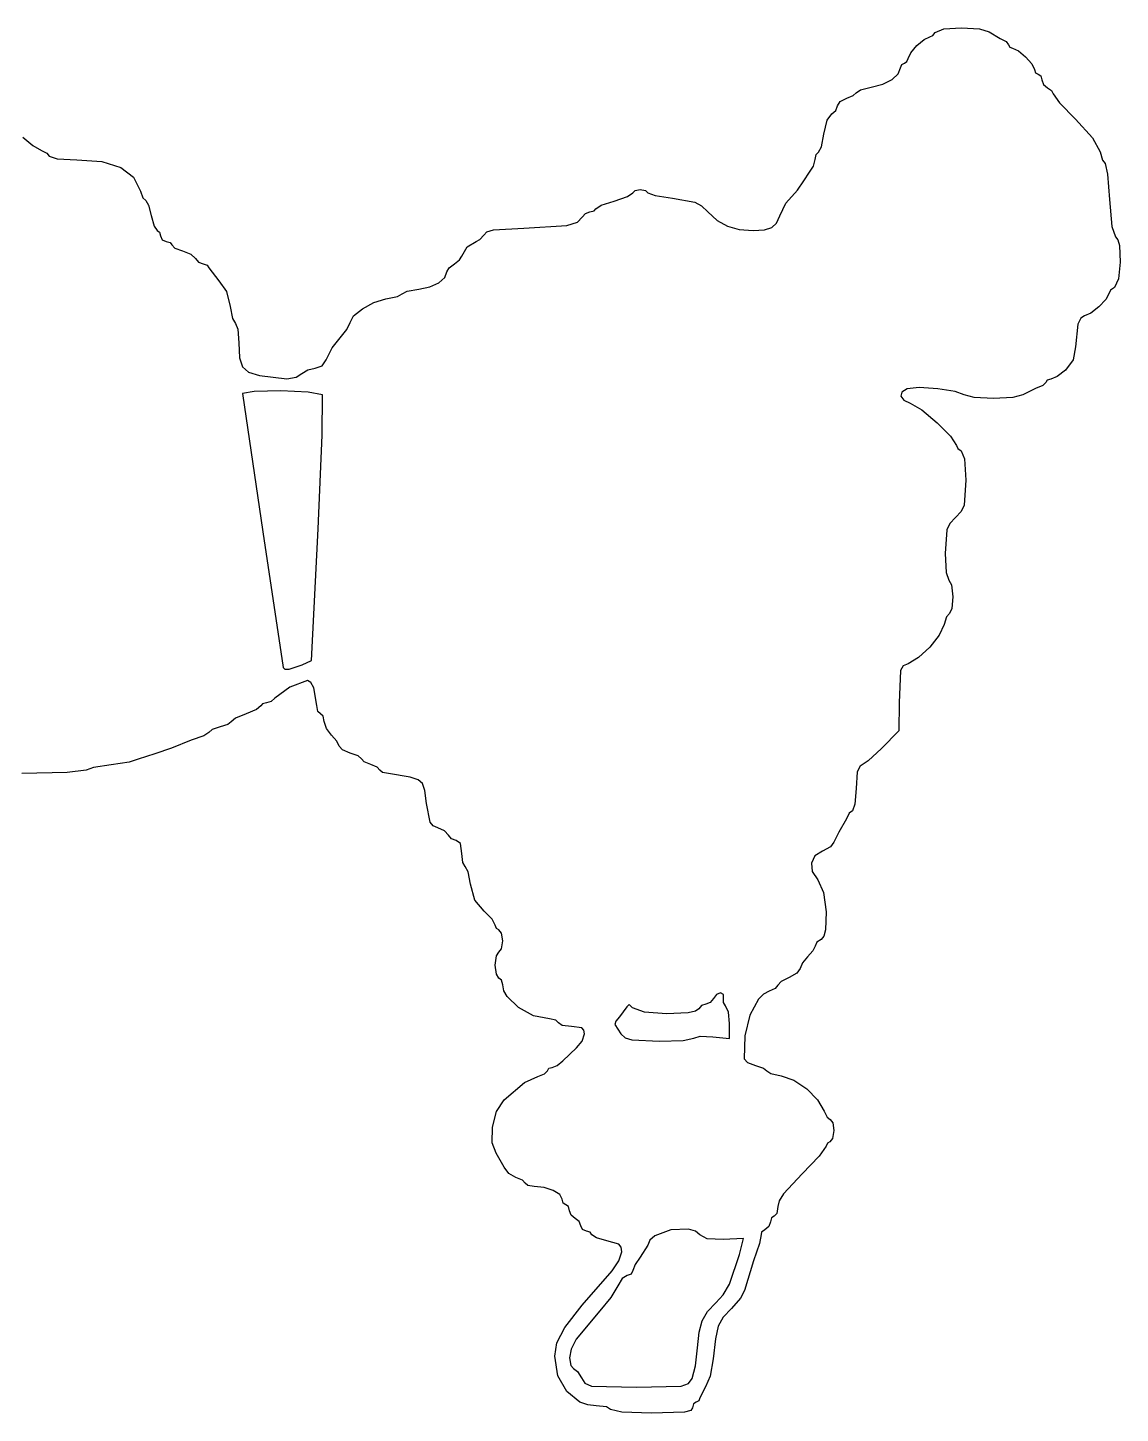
# Model space of a CAD drawing. Header units: metres. Extents: x -8.3 to 8.3, y -6.9 to 7.
# Drawn here: x -0.04 to 8.25, y -6.64 to 3.87 of the extents above; entities that cross this region are included whole.
import ezdxf

# ---------------------------------------------------------------- set-up
doc = ezdxf.new("R2010")
doc.units = ezdxf.units.M

msp = doc.modelspace()

# ---------------------------------------------------------------- linework, layer by layer
at = {"layer": '1', "color": 3}
for p, q in [((6.764637, 3.783272), (6.807608, 3.802748)), ((6.807608, 3.802748), (6.831519, 3.813111)), ((6.831519, 3.813111), (6.848356, 3.838026)), ((6.848356, 3.838026), (6.914827, 3.863705)), ((6.914827, 3.863705), (7.048577, 3.873145)), ((7.048577, 3.873145), (7.184857, 3.865836)), ((7.184857, 3.865836), (7.258915, 3.841266)), ((7.258915, 3.841266), (7.342204, 3.790539)), ((7.342204, 3.790539), (7.387051, 3.768811)), ((6.644192, 3.64047), (6.66413, 3.683465)), ((6.66413, 3.683465), (6.710544, 3.737288)), ((6.710544, 3.737288), (6.764637, 3.783272)), ((7.387051, 3.768811), (7.405704, 3.744401)), ((7.405704, 3.744401), (7.414899, 3.725813)), ((7.414899, 3.725813), (7.437004, 3.718081)), ((7.437004, 3.718081), (7.481112, 3.698776)), ((7.481112, 3.698776), (7.535924, 3.653076)), ((6.58726, 3.569131), (6.59555, 3.594599)), ((6.59555, 3.594599), (6.615482, 3.605192)), ((6.615482, 3.605192), (6.635557, 3.615555)), ((6.635557, 3.615555), (6.644192, 3.64047)), ((7.535924, 3.653076), (7.582717, 3.59931)), ((7.582717, 3.59931), (7.602772, 3.555803)), ((6.45122, 3.44551), (6.521978, 3.480904)), ((6.521978, 3.480904), (6.569735, 3.523701)), ((6.569735, 3.523701), (6.58726, 3.569131)), ((7.602772, 3.555803), (7.611407, 3.530888)), ((7.611407, 3.530888), (7.631482, 3.520526)), ((7.631482, 3.520526), (7.651414, 3.50783)), ((7.651414, 3.50783), (7.659704, 3.477307)), ((7.659704, 3.477307), (7.67214, 3.442011)), ((6.227868, 3.358772), (6.248593, 3.379993)), ((6.248593, 3.379993), (6.282697, 3.401774)), ((6.282697, 3.401774), (6.36469, 3.42229)), ((6.36469, 3.42229), (6.45122, 3.44551)), ((7.67214, 3.442011), (7.702038, 3.417843)), ((7.702038, 3.417843), (7.731936, 3.397511)), ((7.731936, 3.397511), (7.744371, 3.37144)), ((7.744371, 3.37144), (7.794169, 3.302608)), ((6.095224, 3.244365), (6.107482, 3.279213)), ((6.107482, 3.279213), (6.128208, 3.314559)), ((6.128208, 3.314559), (6.178038, 3.339603)), ((6.178038, 3.339603), (6.227868, 3.358772)), ((7.794169, 3.302608), (7.913897, 3.179469)), ((6.005671, 3.066182), (6.030477, 3.17073)), ((6.030477, 3.17073), (6.065751, 3.220518)), ((6.065751, 3.220518), (6.095224, 3.244365)), ((7.913897, 3.179469), (8.044321, 3.036831)), ((5.985489, 2.968491), (6.005671, 3.066182)), ((-0.075598, 3.043107), (0.000872, 2.97958)), ((0.000872, 2.97958), (0.066486, 2.942427)), ((5.962735, 2.927859), (5.985489, 2.968491)), ((8.044321, 3.036831), (8.100869, 2.930424)), ((0.066486, 2.942427), (0.107367, 2.92172)), ((0.107367, 2.92172), (0.124371, 2.897735)), ((0.124371, 2.897735), (0.186158, 2.879146)), ((0.186158, 2.879146), (0.33471, 2.871414)), ((0.33471, 2.871414), (0.526077, 2.856934)), ((0.526077, 2.856934), (0.669179, 2.812871)), ((5.925714, 2.822555), (5.938149, 2.87343)), ((5.938149, 2.87343), (5.945371, 2.91187)), ((5.945371, 2.91187), (5.962735, 2.927859)), ((8.100869, 2.930424), (8.119456, 2.868816)), ((8.119456, 2.868816), (8.139644, 2.843192)), ((8.139644, 2.843192), (8.158218, 2.762903)), ((0.669179, 2.812871), (0.765908, 2.738286)), ((0.765908, 2.738286), (0.818157, 2.632244)), ((5.853482, 2.710369), (5.895816, 2.776669)), ((5.895816, 2.776669), (5.925714, 2.822555)), ((8.158218, 2.762903), (8.172926, 2.569866)), ((0.818157, 2.632244), (0.837454, 2.581907)), ((4.55526, 2.620022), (4.57184, 2.638113)), ((4.57184, 2.638113), (4.611704, 2.645637)), ((4.611704, 2.645637), (4.651568, 2.638545)), ((4.651568, 2.638545), (4.668149, 2.621495)), ((5.715403, 2.541756), (5.804093, 2.639784)), ((5.804093, 2.639784), (5.853482, 2.710369)), ((0.837454, 2.581907), (0.858728, 2.56097)), ((0.858728, 2.56097), (0.880349, 2.527809)), ((0.880349, 2.527809), (0.900482, 2.448081)), ((4.273038, 2.49919), (4.314489, 2.525978)), ((4.314489, 2.525978), (4.414149, 2.558243)), ((4.414149, 2.558243), (4.513809, 2.591309)), ((4.513809, 2.591309), (4.55526, 2.620022)), ((4.668149, 2.621495), (4.723569, 2.599271)), ((4.723569, 2.599271), (4.856813, 2.579737)), ((4.856813, 2.579737), (5.025888, 2.550124)), ((5.025888, 2.550124), (5.076314, 2.521721)), ((5.669687, 2.445913), (5.715403, 2.541756)), ((8.172926, 2.569866), (8.190467, 2.363733)), ((0.900482, 2.448081), (0.921514, 2.368353)), ((4.134902, 2.397842), (4.171332, 2.436517)), ((4.171332, 2.436517), (4.19481, 2.464616)), ((4.19481, 2.464616), (4.229819, 2.476303)), ((4.229819, 2.476303), (4.260342, 2.483026)), ((4.260342, 2.483026), (4.273038, 2.49919)), ((5.076314, 2.521721), (5.123465, 2.476734)), ((5.123465, 2.476734), (5.1951, 2.410924)), ((5.645709, 2.390237), (5.669687, 2.445913)), ((0.921514, 2.368353), (0.945296, 2.335192)), ((0.945296, 2.335192), (0.963476, 2.322757)), ((0.963476, 2.322757), (0.971038, 2.292859)), ((3.423046, 2.299914), (3.447706, 2.325245)), ((3.447706, 2.325245), (3.496713, 2.340555)), ((3.496713, 2.340555), (3.727837, 2.351225)), ((3.727837, 2.351225), (4.054722, 2.371866)), ((4.054722, 2.371866), (4.134902, 2.397842)), ((5.1951, 2.410924), (5.272215, 2.367137)), ((5.272215, 2.367137), (5.360904, 2.342871)), ((5.360904, 2.342871), (5.467264, 2.335624)), ((5.467264, 2.335624), (5.553935, 2.340234)), ((5.553935, 2.340234), (5.61027, 2.356724)), ((5.61027, 2.356724), (5.645709, 2.390237)), ((8.190467, 2.363733), (8.218626, 2.285293)), ((0.971038, 2.292859), (0.983473, 2.262961)), ((0.983473, 2.262961), (1.013371, 2.250525)), ((1.013371, 2.250525), (1.043269, 2.242894)), ((1.043269, 2.242894), (1.055704, 2.224546)), ((1.055704, 2.224546), (1.079883, 2.200887)), ((3.257038, 2.140645), (3.297722, 2.20969)), ((3.297722, 2.20969), (3.366508, 2.250525)), ((3.366508, 2.250525), (3.395011, 2.265033)), ((3.395011, 2.265033), (3.423046, 2.299914)), ((8.218626, 2.285293), (8.235628, 2.264597)), ((8.235628, 2.264597), (8.247124, 2.220816)), ((8.247124, 2.220816), (8.254278, 2.094594)), ((1.079883, 2.200887), (1.138013, 2.180488)), ((1.138013, 2.180488), (1.200722, 2.155791)), ((1.200722, 2.155791), (1.235906, 2.121801)), ((1.235906, 2.121801), (1.259607, 2.093121)), ((3.200593, 2.081192), (3.240457, 2.111117)), ((3.240457, 2.111117), (3.257038, 2.140645)), ((1.259607, 2.093121), (1.294708, 2.081192)), ((1.294708, 2.081192), (1.325231, 2.072506)), ((1.325231, 2.072506), (1.337927, 2.051622)), ((1.337927, 2.051622), (1.411873, 1.953522)), ((3.127824, 1.977484), (3.144149, 2.021739)), ((3.144149, 2.021739), (3.160729, 2.051267)), ((3.160729, 2.051267), (3.200593, 2.081192)), ((8.254278, 2.094594), (8.24146, 1.967812)), ((1.411873, 1.953522), (1.471677, 1.870947)), ((2.930847, 1.890426), (3.015187, 1.908142)), ((3.015187, 1.908142), (3.082842, 1.93839)), ((3.082842, 1.93839), (3.127824, 1.977484)), ((8.210038, 1.901653), (8.18014, 1.881234)), ((8.24146, 1.967812), (8.210038, 1.901653)), ((1.471677, 1.870947), (1.50021, 1.757314)), ((2.502196, 1.740971), (2.589837, 1.787927)), ((2.589837, 1.787927), (2.681173, 1.81496)), ((2.681173, 1.81496), (2.768966, 1.834396)), ((2.768966, 1.834396), (2.805482, 1.854949)), ((2.805482, 1.854949), (2.842308, 1.874176)), ((2.842308, 1.874176), (2.930847, 1.890426)), ((8.145131, 1.811467), (8.092153, 1.755317)), ((8.167704, 1.854953), (8.145131, 1.811467)), ((8.18014, 1.881234), (8.167704, 1.854953)), ((1.50021, 1.757314), (1.517585, 1.667142)), ((2.410371, 1.635302), (2.436343, 1.686095)), ((2.436343, 1.686095), (2.502196, 1.740971)), ((7.983431, 1.686081), (7.954836, 1.669813)), ((8.030883, 1.706767), (7.983431, 1.686081)), ((8.092153, 1.755317), (8.030883, 1.706767)), ((1.517585, 1.667142), (1.539152, 1.629637)), ((1.539152, 1.629637), (1.556619, 1.586113)), ((1.556619, 1.586113), (1.564136, 1.48147)), ((2.273236, 1.444024), (2.384701, 1.582917)), ((2.384701, 1.582917), (2.410371, 1.635302)), ((7.933103, 1.623185), (7.91409, 1.4519)), ((7.954836, 1.669813), (7.933103, 1.623185)), ((1.564136, 1.48147), (1.569711, 1.369076)), ((1.569711, 1.369076), (1.591741, 1.299854)), ((2.228478, 1.352302), (2.273236, 1.444024)), ((7.91409, 1.4519), (7.897182, 1.353164)), ((1.591741, 1.299854), (1.639397, 1.259362)), ((2.043482, 1.248637), (2.087447, 1.278535)), ((2.087447, 1.278535), (2.143814, 1.29097)), ((2.143814, 1.29097), (2.197231, 1.306769)), ((2.197231, 1.306769), (2.228478, 1.352302)), ((7.839028, 1.275511), (7.775063, 1.226633)), ((7.897182, 1.353164), (7.839028, 1.275511)), ((1.639397, 1.259362), (1.721853, 1.233158)), ((1.721853, 1.233158), (1.929074, 1.208829)), ((1.929074, 1.208829), (1.99951, 1.220794)), ((1.99951, 1.220794), (2.043482, 1.248637)), ((7.665211, 1.157668), (7.610598, 1.13657)), ((7.687927, 1.181141), (7.665211, 1.157668)), ((7.699152, 1.198912), (7.687927, 1.181141)), ((7.726139, 1.206303), (7.699152, 1.198912)), ((7.775063, 1.226633), (7.726139, 1.206303)), ((1.682131, 1.114262), (1.591927, 1.097023)), ((1.591927, 1.097023), (1.747149, 0.049192)), ((1.883082, 1.11754), (1.682131, 1.114262)), ((2.090282, 1.108365), (1.883082, 1.11754)), ((2.199235, 1.088248), (2.090282, 1.108365)), ((2.197947, 0.781292), (2.199235, 1.088248)), ((6.597462, 1.108362), (6.589767, 1.076899)), ((6.589767, 1.076899), (6.611352, 1.046725)), ((6.635975, 1.134291), (6.597462, 1.108362)), ((6.728062, 1.142236), (6.635975, 1.134291)), ((6.869146, 1.132907), (6.728062, 1.142236)), ((7.002212, 1.112492), (6.869146, 1.132907)), ((7.070242, 1.087175), (7.002212, 1.112492)), ((7.146463, 1.067104), (7.070242, 1.087175)), ((7.293248, 1.060826), (7.146463, 1.067104)), ((7.439887, 1.0681), (7.293248, 1.060826)), ((7.515672, 1.088687), (7.439887, 1.0681)), ((7.610598, 1.13657), (7.515672, 1.088687)), ((6.611352, 1.046725), (6.66068, 1.024662)), ((6.66068, 1.024662), (6.747828, 0.973664)), ((6.747828, 0.973664), (6.864503, 0.876472)), ((6.864503, 0.876472), (6.966744, 0.773316)), ((2.167874, 0.070363), (2.197947, 0.781292)), ((6.966744, 0.773316), (7.010593, 0.704426)), ((7.010593, 0.704426), (7.020956, 0.680025)), ((7.020956, 0.680025), (7.045871, 0.662984)), ((7.045871, 0.662984), (7.07252, 0.602425)), ((7.07252, 0.602425), (7.081149, 0.440039)), ((7.081149, 0.440039), (7.069097, 0.250515)), ((7.069097, 0.250515), (7.045762, 0.2018)), ((6.961586, 0.112429), (6.938221, 0.064546)), ((7.003538, 0.156974), (6.961586, 0.112429)), ((7.045762, 0.2018), (7.003538, 0.156974)), ((1.747149, 0.049192), (1.902371, -0.981959)), ((2.117304, -0.928244), (2.167874, 0.070363)), ((6.938221, 0.064546), (6.925927, -0.116322)), ((6.925927, -0.116322), (6.933971, -0.260297)), ((6.933971, -0.260297), (6.954149, -0.317697)), ((6.954149, -0.317697), (6.974081, -0.355003)), ((6.974081, -0.355003), (6.982371, -0.444697)), ((6.982371, -0.444697), (6.975117, -0.534391)), ((6.935383, -0.595963), (6.91646, -0.654305)), ((6.957677, -0.571697), (6.935383, -0.595963)), ((6.975117, -0.534391), (6.957677, -0.571697)), ((6.879176, -0.73518), (6.808069, -0.826568)), ((6.91646, -0.654305), (6.879176, -0.73518)), ((6.808069, -0.826568), (6.72332, -0.906312)), ((2.046544, -0.961637), (2.117304, -0.928244)), ((6.72332, -0.906312), (6.645112, -0.95225)), ((1.902371, -0.981959), (1.914795, -0.993583)), ((1.914795, -0.993583), (1.947516, -0.993429)), ((1.947516, -0.993429), (2.046544, -0.961637)), ((6.587132, -1.003252), (6.576054, -1.249141)), ((6.606855, -0.968024), (6.587132, -1.003252)), ((6.645112, -0.95225), (6.606855, -0.968024)), ((1.952109, -1.130757), (1.837469, -1.213752)), ((2.084811, -1.079697), (1.952109, -1.130757)), ((2.112243, -1.094588), (2.084811, -1.079697)), ((2.134737, -1.135281), (2.112243, -1.094588)), ((2.155986, -1.270197), (2.134737, -1.135281)), ((1.745061, -1.255993), (1.733038, -1.272735)), ((1.773969, -1.24903), (1.745061, -1.255993)), ((1.809506, -1.238667), (1.773969, -1.24903)), ((1.837469, -1.213752), (1.809506, -1.238667)), ((6.576054, -1.249141), (6.573149, -1.460919)), ((1.540421, -1.366314), (1.50726, -1.392416)), ((1.620149, -1.333697), (1.540421, -1.366314)), ((1.699877, -1.300421), (1.620149, -1.333697)), ((1.733038, -1.272735), (1.699877, -1.300421)), ((2.164548, -1.315044), (2.155986, -1.270197)), ((2.184593, -1.333697), (2.164548, -1.315044)), ((2.204525, -1.350358), (2.184593, -1.333697)), ((2.212816, -1.390417), (2.204525, -1.350358)), ((1.362797, -1.452162), (1.337927, -1.473382)), ((1.422593, -1.432475), (1.362797, -1.452162)), ((1.482389, -1.413037), (1.422593, -1.432475)), ((1.50726, -1.392416), (1.482389, -1.413037)), ((2.229396, -1.444673), (2.212816, -1.390417)), ((2.26926, -1.495467), (2.229396, -1.444673)), ((6.573149, -1.460919), (6.443074, -1.594864)), ((1.203871, -1.532551), (1.053421, -1.593663)), ((1.298548, -1.499967), (1.203871, -1.532551)), ((1.337927, -1.473382), (1.298548, -1.499967)), ((2.309124, -1.539534), (2.26926, -1.495467)), ((2.325705, -1.577615), (2.309124, -1.539534)), ((0.799672, -1.67732), (0.732909, -1.699759)), ((0.926421, -1.635394), (0.799672, -1.67732)), ((1.053421, -1.593663), (0.926421, -1.635394)), ((2.350575, -1.606962), (2.325705, -1.577615)), ((2.410371, -1.63003), (2.350575, -1.606962)), ((2.470167, -1.650637), (2.410371, -1.63003)), ((2.495038, -1.674068), (2.470167, -1.650637)), ((2.515764, -1.697238), (2.495038, -1.674068)), ((6.443074, -1.594864), (6.341749, -1.689462)), ((0.263076, -1.778161), (-0.081974, -1.785252)), ((0.406593, -1.761111), (0.263076, -1.778161)), ((0.461956, -1.738892), (0.406593, -1.761111)), ((0.595061, -1.719371), (0.461956, -1.738892)), ((0.732909, -1.699759), (0.595061, -1.719371)), ((2.565593, -1.717219), (2.515764, -1.697238)), ((2.615423, -1.737117), (2.565593, -1.717219)), ((2.636149, -1.76009), (2.615423, -1.737117)), ((2.654802, -1.777907), (2.636149, -1.76009)), ((2.699649, -1.78541), (2.654802, -1.777907)), ((2.866279, -1.814212), (2.699649, -1.78541)), ((6.256991, -1.772964), (6.248593, -1.898141)), ((6.280796, -1.728808), (6.256991, -1.772964)), ((6.341749, -1.689462), (6.280796, -1.728808)), ((2.925223, -1.833693), (2.866279, -1.814212)), ((2.958212, -1.86166), (2.925223, -1.833693)), ((2.975917, -1.915293), (2.958212, -1.86166)), ((2.989013, -2.011773), (2.975917, -1.915293)), ((6.248593, -1.898141), (6.240862, -2.017733)), ((3.016791, -2.153675), (2.989013, -2.011773)), ((6.197887, -2.085741), (6.176216, -2.129658)), ((6.222273, -2.067475), (6.197887, -2.085741)), ((6.240862, -2.017733), (6.222273, -2.067475)), ((3.039516, -2.182669), (3.016791, -2.153675)), ((3.074341, -2.197184), (3.039516, -2.182669)), ((3.125243, -2.220521), (3.074341, -2.197184)), ((6.176216, -2.129658), (6.11787, -2.230452)), ((3.155332, -2.253466), (3.125243, -2.220521)), ((3.17881, -2.281565), (3.155332, -2.253466)), ((3.213819, -2.293252), (3.17881, -2.281565)), ((3.246895, -2.316433), (3.213819, -2.293252)), ((6.07926, -2.306618), (6.054389, -2.341813)), ((6.11787, -2.230452), (6.07926, -2.306618)), ((3.257038, -2.39203), (3.246895, -2.316433)), ((3.26426, -2.461792), (3.257038, -2.39203)), ((5.93612, -2.411073), (5.909671, -2.465767)), ((5.994593, -2.37369), (5.93612, -2.411073)), ((6.054389, -2.341813), (5.994593, -2.37369)), ((3.281624, -2.490808), (3.26426, -2.461792)), ((3.304227, -2.530299), (3.281624, -2.490808)), ((5.909671, -2.465767), (5.916695, -2.528983)), ((3.324044, -2.625245), (3.304227, -2.530299)), ((3.356144, -2.74588), (3.324044, -2.625245)), ((5.916695, -2.528983), (5.95864, -2.591933)), ((5.95864, -2.591933), (6.00122, -2.688604)), ((6.00122, -2.688604), (6.021723, -2.834831)), ((3.426458, -2.829546), (3.356144, -2.74588)), ((3.486192, -2.889342), (3.426458, -2.829546)), ((6.021723, -2.834831), (6.016936, -2.972583)), ((3.511038, -2.934998), (3.486192, -2.889342)), ((3.519328, -2.960132), (3.511038, -2.934998)), ((3.53926, -2.970586), (3.519328, -2.960132)), ((3.559192, -2.995456), (3.53926, -2.970586)), ((3.567482, -3.055252), (3.559192, -2.995456)), ((5.983649, -3.043831), (5.951514, -3.065868)), ((6.004056, -3.020147), (5.983649, -3.043831)), ((6.016936, -2.972583), (6.004056, -3.020147)), ((3.519328, -3.168935), (3.53926, -3.139919)), ((3.53926, -3.139919), (3.559192, -3.115048)), ((3.559192, -3.115048), (3.567482, -3.055252)), ((5.921568, -3.131865), (5.881704, -3.175704)), ((5.938149, -3.094333), (5.921568, -3.131865)), ((5.951514, -3.065868), (5.938149, -3.094333)), ((3.511038, -3.238697), (3.519328, -3.168935)), ((3.519328, -3.308459), (3.511038, -3.238697)), ((5.841841, -3.221542), (5.82526, -3.263882)), ((5.881704, -3.175704), (5.841841, -3.221542)), ((3.53926, -3.337474), (3.519328, -3.308459)), ((3.559192, -3.352844), (3.53926, -3.337474)), ((3.567482, -3.389798), (3.559192, -3.352844)), ((5.680798, -3.362654), (5.655927, -3.391913)), ((5.740593, -3.333246), (5.680798, -3.362654)), ((5.800389, -3.300695), (5.740593, -3.333246)), ((5.82526, -3.263882), (5.800389, -3.300695)), ((3.576316, -3.433517), (3.567482, -3.389798)), ((3.600936, -3.478072), (3.576316, -3.433517)), ((5.188704, -3.462799), (5.165943, -3.492697)), ((5.220616, -3.450363), (5.188704, -3.462799)), ((5.243407, -3.461886), (5.220616, -3.450363)), ((5.243895, -3.489842), (5.243407, -3.461886)), ((5.546745, -3.458765), (5.507901, -3.497658)), ((5.588659, -3.437949), (5.546745, -3.458765)), ((5.636167, -3.417462), (5.588659, -3.437949)), ((5.655927, -3.391913), (5.636167, -3.417462)), ((3.686243, -3.561474), (3.600936, -3.478072)), ((3.800824, -3.623568), (3.686243, -3.561474)), ((4.508258, -3.556701), (4.453962, -3.632296)), ((4.525915, -3.537615), (4.508258, -3.556701)), ((4.552073, -3.563252), (4.525915, -3.537615)), ((4.644474, -3.595431), (4.552073, -3.563252)), ((5.056163, -3.570308), (5.03083, -3.58797)), ((5.076502, -3.545393), (5.056163, -3.570308)), ((5.108831, -3.53503), (5.076502, -3.545393)), ((5.142465, -3.522595), (5.108831, -3.53503)), ((5.165943, -3.492697), (5.142465, -3.522595)), ((5.242051, -3.523197), (5.243895, -3.489842)), ((5.258892, -3.547952), (5.242051, -3.523197)), ((5.280182, -3.594861), (5.258892, -3.547952)), ((5.507901, -3.497658), (5.443699, -3.618135)), ((3.922097, -3.647919), (3.800824, -3.623568)), ((3.970629, -3.656209), (3.922097, -3.647919)), ((3.990816, -3.676141), (3.970629, -3.656209)), ((4.019832, -3.696073), (3.990816, -3.676141)), ((4.42569, -3.664032), (4.417296, -3.689615)), ((4.453962, -3.632296), (4.42569, -3.664032)), ((4.81167, -3.608066), (4.644474, -3.595431)), ((4.97509, -3.600058), (4.81167, -3.608066)), ((5.03083, -3.58797), (4.97509, -3.600058)), ((5.289038, -3.681477), (5.280182, -3.594861)), ((5.443699, -3.618135), (5.404611, -3.776299)), ((4.089593, -3.704363), (4.019832, -3.696073)), ((4.169028, -3.71547), (4.089593, -3.704363)), ((4.184204, -3.732811), (4.169028, -3.71547)), ((4.170606, -3.81557), (4.188371, -3.761084)), ((4.188371, -3.761084), (4.184204, -3.732811)), ((4.417296, -3.689615), (4.462754, -3.760485)), ((4.462754, -3.760485), (4.496673, -3.78995)), ((5.018815, -3.792447), (5.06708, -3.779147)), ((5.06708, -3.779147), (5.161592, -3.782006)), ((5.161592, -3.782006), (5.289038, -3.796371)), ((5.289038, -3.796371), (5.289038, -3.681477)), ((5.404611, -3.776299), (5.399192, -3.949065)), ((4.022845, -3.965419), (4.127895, -3.866917)), ((4.127895, -3.866917), (4.170606, -3.81557)), ((4.496673, -3.78995), (4.546411, -3.807175)), ((4.546411, -3.807175), (4.757422, -3.817252)), ((4.757422, -3.817252), (4.935707, -3.809966)), ((4.935707, -3.809966), (5.018815, -3.792447)), ((3.980772, -4.0003), (4.022845, -3.965419)), ((5.399192, -3.949065), (5.425994, -3.977859)), ((5.425994, -3.977859), (5.486593, -4.000697)), ((3.733957, -4.130225), (3.835161, -4.08295)), ((3.835161, -4.08295), (3.885296, -4.062975)), ((3.885296, -4.062975), (3.906149, -4.03997)), ((3.906149, -4.03997), (3.916742, -4.022199)), ((3.916742, -4.022199), (3.94221, -4.014808)), ((3.94221, -4.014808), (3.980772, -4.0003)), ((5.486593, -4.000697), (5.546389, -4.02037)), ((5.546389, -4.02037), (5.57126, -4.041557)), ((5.57126, -4.041557), (5.603304, -4.061578)), ((5.603304, -4.061578), (5.680345, -4.078451)), ((5.680345, -4.078451), (5.776446, -4.111607)), ((3.577232, -4.262352), (3.733957, -4.130225)), ((5.776446, -4.111607), (5.874856, -4.177347)), ((5.874856, -4.177347), (5.957618, -4.260877)), ((3.521012, -4.350265), (3.577232, -4.262352)), ((5.957618, -4.260877), (6.006777, -4.347403)), ((3.489072, -4.469768), (3.521012, -4.350265)), ((6.006777, -4.347403), (6.028522, -4.391555)), ((6.028522, -4.391555), (6.05294, -4.409919)), ((6.05294, -4.409919), (6.071528, -4.43479)), ((3.486414, -4.586697), (3.489072, -4.469768)), ((6.07926, -4.494586), (6.07097, -4.554381)), ((6.071528, -4.43479), (6.07926, -4.494586)), ((3.518035, -4.666885), (3.486414, -4.586697)), ((6.022816, -4.612553), (5.968929, -4.687878)), ((6.031106, -4.589034), (6.022816, -4.612553)), ((6.051038, -4.579252), (6.031106, -4.589034)), ((6.07097, -4.554381), (6.051038, -4.579252)), ((3.579751, -4.771003), (3.518035, -4.666885)), ((5.968929, -4.687878), (5.839371, -4.822216)), ((3.613848, -4.819937), (3.579751, -4.771003)), ((3.668141, -4.850357), (3.613848, -4.819937)), ((5.839371, -4.822216), (5.69797, -4.974789)), ((3.716642, -4.869922), (3.668141, -4.850357)), ((3.736816, -4.892756), (3.716642, -4.869922)), ((3.757002, -4.910527), (3.736816, -4.892756)), ((3.805534, -4.917919), (3.757002, -4.910527)), ((3.883072, -4.926479), (3.805534, -4.917919)), ((3.951556, -4.948919), (3.883072, -4.926479)), ((4.000404, -4.980379), (3.951556, -4.948919)), ((4.019038, -5.015998), (4.000404, -4.980379)), ((4.027328, -5.046389), (4.019038, -5.015998)), ((5.66596, -5.028049), (5.655927, -5.071138)), ((5.69797, -4.974789), (5.66596, -5.028049)), ((4.04726, -5.05903), (4.027328, -5.046389)), ((4.067192, -5.071726), (4.04726, -5.05903)), ((4.075482, -5.102249), (4.067192, -5.071726)), ((4.087918, -5.137545), (4.075482, -5.102249)), ((4.117815, -5.161713), (4.087918, -5.137545)), ((5.627704, -5.143697), (5.607773, -5.156392)), ((5.647636, -5.122383), (5.627704, -5.143697)), ((5.655927, -5.071138), (5.647636, -5.122383)), ((4.147714, -5.184734), (4.117815, -5.161713)), ((4.160149, -5.217272), (4.147714, -5.184734)), ((4.172584, -5.245037), (4.160149, -5.217272)), ((4.202482, -5.256586), (4.172584, -5.245037)), ((4.843704, -5.248561), (4.721635, -5.292706)), ((4.976771, -5.242123), (4.843704, -5.248561)), ((5.029435, -5.256612), (4.976771, -5.242123)), ((5.557311, -5.246318), (5.531438, -5.264074)), ((5.587094, -5.222193), (5.557311, -5.246318)), ((5.599482, -5.186916), (5.587094, -5.222193)), ((5.607773, -5.156392), (5.599482, -5.186916)), ((4.23238, -5.264778), (4.202482, -5.256586)), ((4.244816, -5.284474), (4.23238, -5.264778)), ((4.277977, -5.309473), (4.244816, -5.284474)), ((4.357704, -5.330415), (4.277977, -5.309473)), ((4.449363, -5.357329), (4.357704, -5.330415)), ((4.46616, -5.379877), (4.449363, -5.357329)), ((4.68272, -5.32535), (4.668149, -5.36314)), ((4.721635, -5.292706), (4.68272, -5.32535)), ((5.063254, -5.284808), (5.029435, -5.256612)), ((5.11825, -5.315975), (5.063254, -5.284808)), ((5.241635, -5.320613), (5.11825, -5.315975)), ((5.393803, -5.314085), (5.241635, -5.320613)), ((5.365466, -5.433502), (5.393803, -5.314085)), ((5.517315, -5.351659), (5.471845, -5.483989)), ((5.528452, -5.284039), (5.517315, -5.351659)), ((5.531438, -5.264074), (5.528452, -5.284039)), ((4.449638, -5.48299), (4.470593, -5.413641)), ((4.470593, -5.413641), (4.46616, -5.379877)), ((4.611704, -5.454141), (4.57184, -5.511272)), ((4.668149, -5.36314), (4.611704, -5.454141)), ((5.288784, -5.659892), (5.365466, -5.433502)), ((4.169986, -5.81874), (4.399257, -5.558201)), ((4.399257, -5.558201), (4.449638, -5.48299)), ((4.55526, -5.557237), (4.542619, -5.584085)), ((4.57184, -5.511272), (4.55526, -5.557237)), ((5.471845, -5.483989), (5.401927, -5.707282)), ((4.440033, -5.672863), (4.38812, -5.760837)), ((4.47327, -5.61805), (4.440033, -5.672863)), ((4.512228, -5.595252), (4.47327, -5.61805)), ((4.542619, -5.584085), (4.512228, -5.595252)), ((5.240539, -5.741201), (5.288784, -5.659892)), ((4.38812, -5.760837), (4.304259, -5.863363)), ((5.185258, -5.802141), (5.240539, -5.741201)), ((5.372896, -5.766363), (5.3031, -5.845382)), ((5.401927, -5.707282), (5.372896, -5.766363)), ((4.037777, -5.988373), (4.169986, -5.81874)), ((4.304259, -5.863363), (4.125334, -6.077738)), ((5.079906, -5.936747), (5.120776, -5.867327)), ((5.120776, -5.867327), (5.185258, -5.802141)), ((5.3031, -5.845382), (5.239921, -5.911409)), ((3.977141, -6.104926), (4.037777, -5.988373)), ((5.057105, -6.024044), (5.079906, -5.936747)), ((5.202696, -5.978162), (5.181284, -6.073707)), ((5.239921, -5.911409), (5.202696, -5.978162)), ((4.125334, -6.077738), (4.087027, -6.153572)), ((5.046831, -6.142861), (5.057105, -6.024044)), ((5.181284, -6.073707), (5.165546, -6.226109)), ((3.962593, -6.206219), (3.977141, -6.104926)), ((4.087027, -6.153572), (4.075482, -6.219947)), ((5.031478, -6.280122), (5.046831, -6.142861)), ((3.98679, -6.354773), (3.962593, -6.206219)), ((4.075482, -6.219947), (4.08395, -6.277055)), ((4.08395, -6.277055), (4.10431, -6.300808)), ((4.10431, -6.300808), (4.134112, -6.321534)), ((5.004431, -6.37582), (5.031478, -6.280122)), ((5.165546, -6.226109), (5.142686, -6.35737)), ((4.053331, -6.474338), (3.98679, -6.354773)), ((4.134112, -6.321534), (4.165284, -6.371363)), ((4.165284, -6.371363), (4.190073, -6.412025)), ((4.190073, -6.412025), (4.242212, -6.432985)), ((4.976921, -6.413303), (5.004431, -6.37582)), ((5.142686, -6.35737), (5.107332, -6.439998)), ((4.153144, -6.554046), (4.053331, -6.474338)), ((4.242212, -6.432985), (4.583244, -6.441919)), ((4.583244, -6.441919), (4.921811, -6.433008)), ((4.921811, -6.433008), (4.976921, -6.413303)), ((5.107332, -6.439998), (5.06326, -6.521752)), ((4.212693, -6.575558), (4.153144, -6.554046)), ((4.277159, -6.58303), (4.212693, -6.575558)), ((4.353976, -6.59132), (4.277159, -6.58303)), ((4.385927, -6.611252), (4.353976, -6.59132)), ((4.470593, -6.631778), (4.385927, -6.611252)), ((4.994468, -6.618548), (4.948019, -6.631457)), ((5.006816, -6.597141), (4.994468, -6.618548)), ((5.015106, -6.567243), (5.006816, -6.597141)), ((5.035038, -6.554808), (5.015106, -6.567243)), ((5.05497, -6.545098), (5.035038, -6.554808)), ((5.06326, -6.521752), (5.05497, -6.545098)), ((4.696371, -6.639475), (4.470593, -6.631778)), ((4.948019, -6.631457), (4.696371, -6.639475))]:
    msp.add_line(p, q, dxfattribs=at)

doc.saveas('drawing.dxf')
